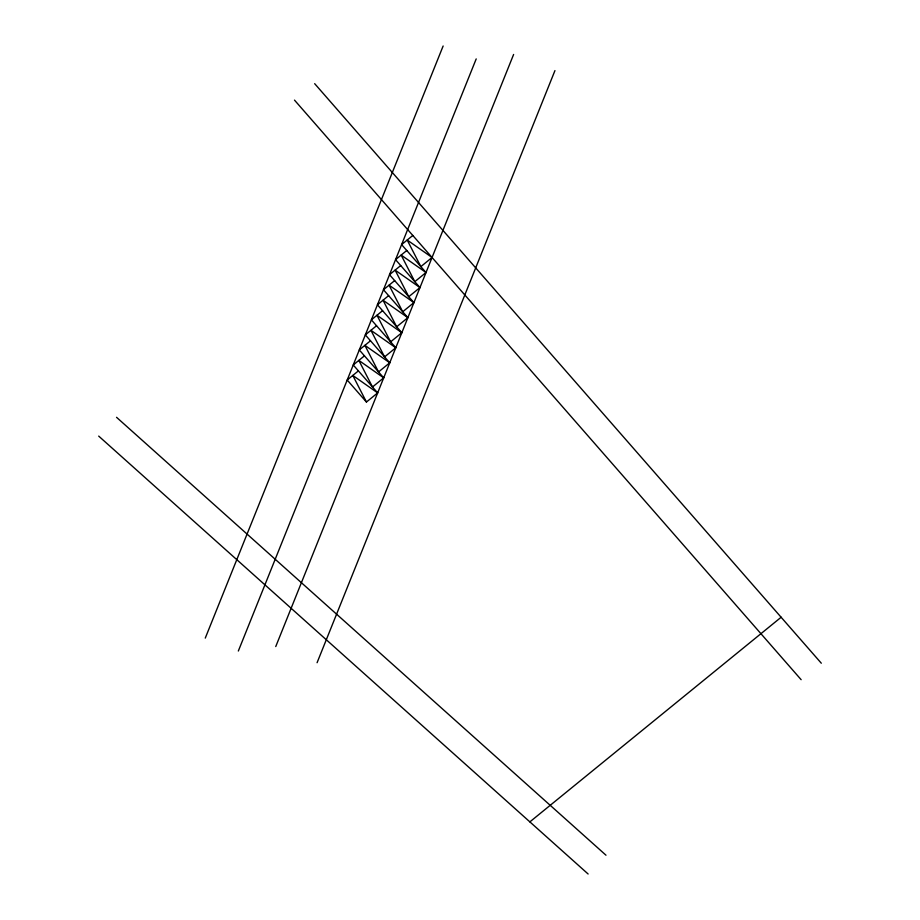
<?xml version="1.0" encoding="UTF-8"?>
<svg xmlns="http://www.w3.org/2000/svg" width="920" height="920" viewBox="0 0 920 920"><rect width="100%" height="100%" fill="white"/><g stroke="black" fill="none" stroke-linecap="round" stroke-linejoin="round"><path stroke-width="1.38" d="M205.275 638.101L443.141 46M238.337 651.015L476.203 58.914M275.747 646.564L513.613 54.464M317.078 662.71L554.944 70.61M412.804 235.462L401.603 244.605L426.017 272.527L414.805 281.669L401.166 255.081L426.017 272.527M406.766 250.505L395.554 259.658L419.968 287.569L408.767 296.711L395.117 270.123L419.968 287.569M400.717 265.558L389.516 274.7L413.919 302.611L402.718 311.765L389.068 285.177L413.919 302.611M394.668 280.6L383.467 289.742L407.882 317.664L396.669 326.807L383.03 300.219L407.882 317.664M388.631 295.642L377.43 304.796L401.833 332.706L390.632 341.849L376.981 315.261L401.833 332.706M382.582 310.695L371.381 319.838L395.784 347.76L384.583 356.902L370.933 330.315L395.784 347.76M376.544 325.737L365.332 334.88L389.747 362.802L378.546 371.945L364.895 345.356L389.747 362.802M370.495 340.779L359.294 349.933L383.697 377.844L372.497 386.998L358.846 360.398L383.697 377.844M364.447 355.833L353.245 364.975L377.66 392.897L366.447 402.04L347.197 380.017L358.409 370.875M529.862 821.882L781.172 617.216M377.66 392.897L352.808 375.452L366.447 402.04M116.552 417.312L605.981 855.209M98.693 436.103L588.121 874M314.663 83.662L821.307 663.216M294.492 100.119L801.136 679.684M432.055 257.473L420.854 266.627L407.203 240.039L432.055 257.473"/></g></svg>
